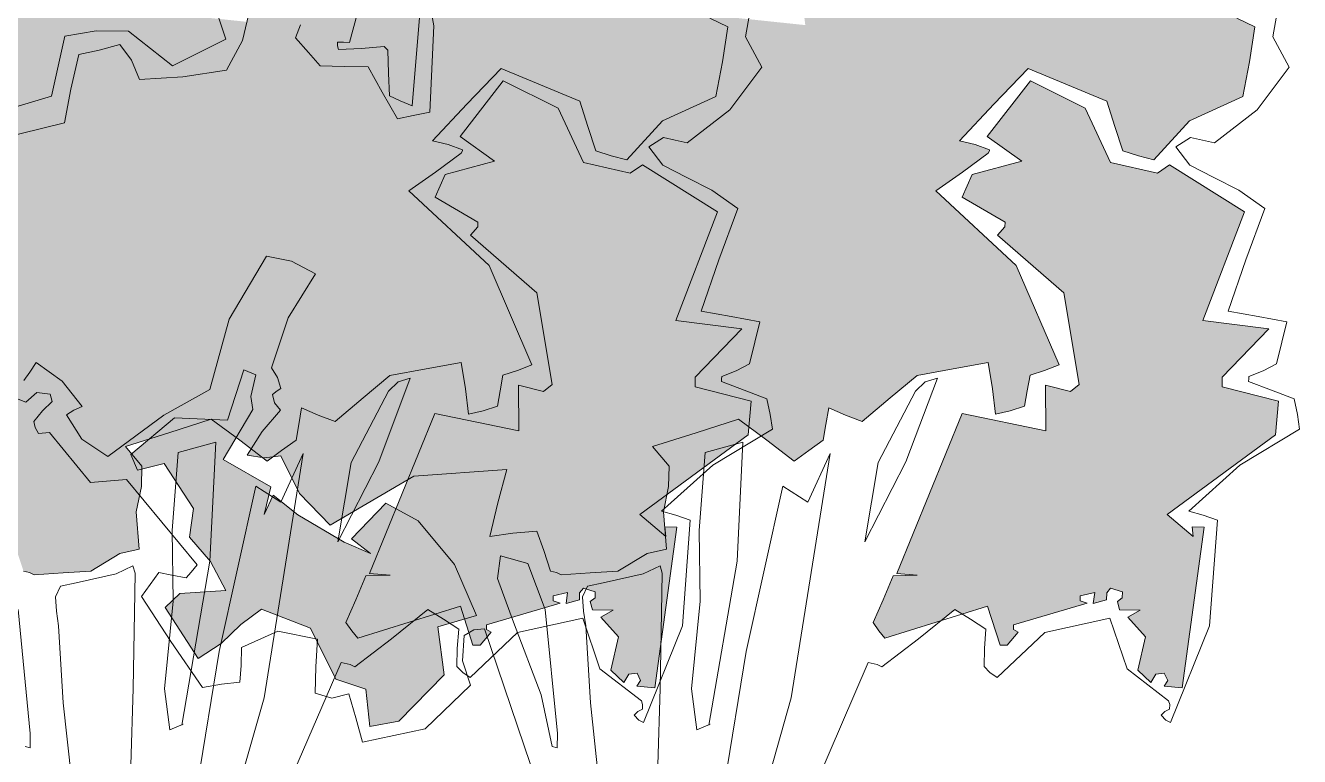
# Model space of a CAD drawing. Extents: x 9483 to 67306, y -5730 to 5191.
# Drawn here: x 21604.1 to 21931.3, y -3868.3 to -3680.5 of the extents above; entities that cross this region are included whole.
import ezdxf

# ---------------------------------------------------------------- set-up
doc = ezdxf.new("R2010")
doc.units = 0
doc.header["$MEASUREMENT"] = 0
doc.layers.get('0').update_dxf_attribs({"linetype": 'CONTINUOUS'})
doc.layers.add('duvar', color=3, linetype='CONTINUOUS')
doc.layers.add('yazı', color=6, linetype='CONTINUOUS')

msp = doc.modelspace()

# ---------------------------------------------------------------- hatches: boundary and pattern name
at = {"layer": 'yazı'}
h = msp.add_hatch(color=256, dxfattribs=at)
h.set_gradient(color1=(38, 153, 0), color2=(228, 255, 219), one_color=1, tint=0.93, name='CYLINDER')
h.paths.add_polyline_path([(21739.66465, -3593.96422), (21753.04148, -3588.02415), (21741.31912, -3569.91623), (21729.59676, -3551.8083), (21724.91952, -3554.50476), (21719.93371, -3557.19583), (21718.40695, -3556.24315), (21716.88019, -3555.29046), (21716.63085, -3551.89066), (21716.69549, -3548.18765), (21714.23759, -3547.52739), (21711.4765, -3546.55316), (21715.88824, -3541.38265), (21719.99678, -3535.89816), (21713.1956, -3518.80217), (21706.39443, -3501.70618), (21702.99462, -3501.95551), (21699.59481, -3502.20484), (21697.16923, -3499.69308), (21694.73826, -3497.48991), (21695.72327, -3494.11164), (21696.70827, -3490.73338), (21691.80324, -3488.7957), (21686.90361, -3486.54943), (21688.50578, -3483.18194), (21690.41114, -3480.12842), (21693.4916, -3480.49087), (21696.57743, -3480.54473), (21698.77522, -3478.42235), (21701.2816, -3476.30535), (21684.65422, -3456.25974), (21661.69896, -3445.05533), (21655.64039, -3438.46735), (21649.58722, -3431.57078), (21647.71956, -3432.46421), (21646.16586, -3433.05444), (21641.56404, -3431.43073), (21636.96221, -3429.80702), (21638.9376, -3422.74191), (21640.60441, -3415.67141), (21634.09183, -3417.4098), (21627.57925, -3419.14819), (21626.10636, -3415.10967), (21624.63346, -3411.07115), (21617.16281, -3414.64488), (21609.69217, -3418.21862), (21610.5479, -3422.24636), (21611.10043, -3425.96014), (21611.71221, -3426.2795), (21612.32938, -3426.29027), (21613.41289, -3434.95216), (21614.49641, -3443.61405), (21612.01697, -3444.18813), (21609.84611, -3444.76759), (21606.79798, -3442.55364), (21604.05304, -3440.65366), (21601.22731, -3443.38244), (21598.09299, -3446.10583), (21586.06361, -3445.58718), (21574.02885, -3445.37711), (21577.34247, -3450.06512), (21580.34213, -3455.05632), (21578.74535, -3458.11523), (21577.14856, -3461.17413), (21579.87734, -3463.99987), (21582.9147, -3466.83098), (21577.89656, -3471.37356), (21573.18163, -3476.2301), (21567.69175, -3472.43014), (21562.50508, -3468.94415), (21552.87052, -3490.38343), (21542.93277, -3511.50873), (21543.23596, -3511.8227), (21543.84775, -3512.14206), (21549.78086, -3508.23281), (21556.02256, -3504.32895), (21556.86751, -3508.97386), (21557.71247, -3513.61878), (21565.52402, -3508.19893), (21574.17514, -3507.73258), (21575.68035, -3509.9196), (21577.49415, -3512.112), (21578.22443, -3505.64252), (21575.24632, -3499.41698), (21584.78549, -3501.12687), (21594.02145, -3502.5228), (21598.05615, -3518.95315), (21601.77688, -3535.68669), (21619.15991, -3530.12524), (21636.27745, -3522.08973), (21638.42676, -3522.7446), (21640.26749, -3523.39408), (21645.6227, -3534.90864), (21650.66933, -3546.4178), (21653.15416, -3545.53514), (21655.06501, -3544.7554), (21657.38277, -3550.85648), (21656.95568, -3557.63993), (21646.67547, -3563.01669), (21643.37417, -3575.30618), (21647.99754, -3575.69556), (21652.9295, -3576.09032), (21655.03572, -3579.21387), (21657.14194, -3582.33741), (21655.85913, -3585.09312), (21654.26235, -3588.15202), (21646.86711, -3587.40558), (21639.47187, -3586.65914), (21639.73737, -3589.1332), (21639.68889, -3591.91045), (21628.96004, -3605.305), (21633.30871, -3621.43216), (21620.49518, -3630.46883), (21606.77206, -3638.56359), (21606.75052, -3639.79793), (21606.42039, -3641.02688), (21605.17528, -3641.6225), (21603.62159, -3642.21273), (21599.99938, -3637.51934), (21594.78577, -3635.57627), (21594.65112, -3643.29086), (21594.83043, -3650.70226), (21584.93959, -3651.45565), (21574.74016, -3652.20365), (21572.21224, -3655.55498), (21569.68432, -3658.90631), (21573.62745, -3680.58259), (21572.62247, -3702.78985), (21568.28614, -3703.64019), (21564.25839, -3704.49592), (21560.3653, -3697.63705), (21556.77541, -3691.09216), (21550.60373, -3690.98443), (21544.43205, -3690.8767), (21541.40547, -3687.42842), (21538.07568, -3683.66616), (21539.36927, -3680.29329), (21540.96605, -3677.23438), (21533.92249, -3674.02466), (21526.47877, -3676.05547), (21524.48184, -3684.35491), (21520.33559, -3691.99949), (21509.19425, -3693.65708), (21498.06908, -3694.38892), (21495.99517, -3689.41388), (21492.97936, -3685.34842), (21487.7065, -3686.79978), (21482.43903, -3687.94254), (21480.43133, -3696.85915), (21478.73759, -3705.47257), (21457.96552, -3710.66619), (21445.32592, -3727.42284), (21451.2321, -3725.05651), (21456.82432, -3722.99338), (21458.32953, -3725.1804), (21459.52078, -3727.67062), (21458.58425, -3728.27162), (21457.64234, -3729.18122), (21457.58848, -3732.26706), (21457.8432, -3735.35828), (21461.51389, -3737.27442), (21464.8706, -3739.49375), (21460.7459, -3745.90399), (21456.30723, -3752.61743), (21457.43384, -3758.81065), (21458.25186, -3764.99848), (21463.43853, -3768.48447), (21468.32201, -3771.65649), (21469.90263, -3769.52334), (21471.48864, -3767.0816), (21478.19669, -3771.82885), (21483.3295, -3778.40068), (21481.15326, -3779.28873), (21479.28021, -3780.49074), (21483.18407, -3786.73244), (21489.89751, -3791.17111), (21504.28088, -3780.61845), (21516.12556, -3774.03429), (21521.07212, -3755.90865), (21530.61511, -3739.7153), (21537.07382, -3741.06274), (21543.19163, -3744.25631), (21536.20349, -3755.55541), (21531.96568, -3768.4459), (21533.46551, -3770.94151), (21534.34278, -3773.73492), (21533.40626, -3774.33593), (21532.15576, -3775.24013), (21532.73523, -3777.41099), (21534.24583, -3779.28943), (21529.52012, -3784.76314), (21525.70938, -3790.87018), (21530.01878, -3791.56276), (21534.34973, -3791.021), (21539.12009, -3800.67328), (21547.00323, -3808.8365), (21568.52173, -3796.24764), (21592.32039, -3794.5023), (21590.00948, -3803.10494), (21588.00716, -3811.71297), (21593.88641, -3810.88956), (21600.06886, -3810.38012), (21601.83418, -3815.34978), (21603.59412, -3820.62802), (21605.13165, -3820.96354), (21606.35521, -3821.60225), (21613.772, -3821.11435), (21620.8802, -3820.62107), (21628.367, -3816.12159), (21633.32589, -3814.97343), (21632.56711, -3805.39118), (21633.91456, -3798.93246), (21634.00613, -3793.68654), (21629.77214, -3788.67379), (21640.94579, -3785.16469), (21651.81086, -3781.65021), (21659.1253, -3787.02541), (21666.13116, -3792.39522), (21669.88264, -3789.6826), (21673.63413, -3786.96998), (21674.32132, -3782.96917), (21675.01389, -3778.65977), (21679.30175, -3780.58668), (21683.59499, -3782.20501), (21690.80014, -3776.15722), (21697.69133, -3770.41262), (21706.98116, -3768.72271), (21715.96241, -3767.02741), (21717.07824, -3773.8378), (21717.89088, -3780.33422), (21721.61004, -3779.4731), (21725.33459, -3778.30341), (21726.02178, -3774.30259), (21726.70897, -3770.30177), (21730.43352, -3769.13207), (21734.16346, -3767.65379), (21723.18754, -3742.15063), (21702.53241, -3722.96074), (21709.40744, -3718.1419), (21715.97388, -3713.31768), (21716.29324, -3712.7059), (21716.29862, -3712.39731), (21712.61716, -3711.09834), (21708.62173, -3710.10257), (21717.42905, -3700.68729), (21726.23099, -3691.58059), (21736.34423, -3695.76993), (21746.45747, -3699.95927), (21748.50445, -3706.47723), (21750.55681, -3712.68661), (21754.54685, -3713.99097), (21758.54228, -3714.98674), (21767.66896, -3704.95968), (21781.35976, -3698.71642), (21783.05888, -3689.79443), (21784.44942, -3680.86704), (21779.85837, -3678.62616), (21775.26732, -3676.38528), (21777.23732, -3669.62875), (21779.20732, -3662.87223), (21776.74404, -3662.52055), (21773.97756, -3661.85491), (21779.44971, -3648.98596), (21785.23044, -3636.12239), (21763.54027, -3605.49337), (21753.63866, -3606.86392)])
h.paths.add_polyline_path([(21666.54193, -3662.75771), (21667.92864, -3671.73357), (21669.01216, -3680.39547), (21654.83885, -3678.91336), (21640.66554, -3677.43125), (21648.28701, -3665.21717), (21634.82243, -3658.49991), (21651.22585, -3656.00814)], flags=16)
h = msp.add_hatch(color=256, dxfattribs=at)
h.set_gradient(color1=(38, 153, 0), color2=(228, 255, 219), one_color=1, tint=0.93, name='CYLINDER')
h.paths.add_polyline_path([(21875.01573, -3593.96422), (21888.39255, -3588.02415), (21876.6702, -3569.91623), (21864.94784, -3551.8083), (21860.2706, -3554.50476), (21855.28479, -3557.19583), (21853.75803, -3556.24315), (21852.23127, -3555.29046), (21851.98193, -3551.89066), (21852.04657, -3548.18765), (21849.58867, -3547.52739), (21846.82758, -3546.55316), (21851.23932, -3541.38265), (21855.34786, -3535.89816), (21848.54668, -3518.80217), (21841.7455, -3501.70618), (21838.3457, -3501.95551), (21834.94589, -3502.20484), (21832.52031, -3499.69308), (21830.08934, -3497.48991), (21831.07434, -3494.11164), (21832.05935, -3490.73338), (21827.15432, -3488.7957), (21822.25469, -3486.54943), (21823.85686, -3483.18194), (21825.76222, -3480.12842), (21828.84267, -3480.49087), (21831.92851, -3480.54473), (21834.1263, -3478.42235), (21836.63268, -3476.30535), (21820.0053, -3456.25974), (21797.05003, -3445.05533), (21790.99147, -3438.46735), (21784.9383, -3431.57078), (21783.07063, -3432.46421), (21781.51694, -3433.05444), (21776.91512, -3431.43073), (21772.31329, -3429.80702), (21774.28868, -3422.74191), (21775.95549, -3415.67141), (21769.44291, -3417.4098), (21762.93033, -3419.14819), (21761.45744, -3415.10967), (21759.98454, -3411.07115), (21752.51389, -3414.64488), (21745.04325, -3418.21862), (21745.89897, -3422.24636), (21746.45151, -3425.96014), (21747.06329, -3426.2795), (21747.68045, -3426.29027), (21748.76397, -3434.95216), (21749.84749, -3443.61405), (21747.36805, -3444.18813), (21745.19719, -3444.76759), (21742.14905, -3442.55364), (21739.40412, -3440.65366), (21736.57839, -3443.38244), (21733.44407, -3446.10583), (21721.41469, -3445.58718), (21709.37992, -3445.37711), (21712.69355, -3450.06512), (21715.69321, -3455.05632), (21714.09642, -3458.11523), (21712.49964, -3461.17413), (21715.22842, -3463.99987), (21718.26578, -3466.83098), (21713.24764, -3471.37356), (21708.53271, -3476.2301), (21703.04283, -3472.43014), (21697.85616, -3468.94415), (21688.2216, -3490.38343), (21678.28385, -3511.50873), (21678.58704, -3511.8227), (21679.19882, -3512.14206), (21685.13194, -3508.23281), (21691.37364, -3504.32895), (21692.21859, -3508.97386), (21693.06355, -3513.61878), (21700.8751, -3508.19893), (21709.52622, -3507.73258), (21711.03143, -3509.9196), (21712.84523, -3512.112), (21713.57551, -3505.64252), (21710.5974, -3499.41698), (21720.13656, -3501.12687), (21729.37253, -3502.5228), (21733.40723, -3518.95315), (21737.12795, -3535.68669), (21754.51099, -3530.12524), (21771.62853, -3522.08973), (21773.77784, -3522.7446), (21775.61857, -3523.39408), (21780.97378, -3534.90864), (21786.02041, -3546.4178), (21788.50524, -3545.53514), (21790.41609, -3544.7554), (21792.73385, -3550.85648), (21792.30676, -3557.63993), (21782.02654, -3563.01669), (21778.72525, -3575.30618), (21783.34862, -3575.69556), (21788.28058, -3576.09032), (21790.3868, -3579.21387), (21792.49302, -3582.33741), (21791.21021, -3585.09312), (21789.61343, -3588.15202), (21782.21819, -3587.40558), (21774.82295, -3586.65914), (21775.08845, -3589.1332), (21775.03997, -3591.91045), (21764.31112, -3605.305), (21768.65979, -3621.43216), (21755.84626, -3630.46883), (21742.12314, -3638.56359), (21742.1016, -3639.79793), (21741.77147, -3641.02688), (21740.52636, -3641.6225), (21738.97267, -3642.21273), (21735.35046, -3637.51934), (21730.13685, -3635.57627), (21730.00219, -3643.29086), (21730.18151, -3650.70226), (21720.29067, -3651.45565), (21710.09124, -3652.20365), (21707.56332, -3655.55498), (21705.0354, -3658.90631), (21708.97853, -3680.58259), (21707.97355, -3702.78985), (21703.63721, -3703.64019), (21699.60947, -3704.49592), (21695.71638, -3697.63705), (21692.12648, -3691.09216), (21685.95481, -3690.98443), (21679.78313, -3690.8767), (21676.75655, -3687.42842), (21673.42676, -3683.66616), (21674.72034, -3680.29329), (21676.31713, -3677.23438), (21669.27356, -3674.02466), (21661.82985, -3676.05547), (21659.83291, -3684.35491), (21655.68667, -3691.99949), (21644.54533, -3693.65708), (21633.42016, -3694.38892), (21631.34625, -3689.41388), (21628.33044, -3685.34842), (21623.05758, -3686.79978), (21617.79011, -3687.94254), (21615.78241, -3696.85915), (21614.08867, -3705.47257), (21593.3166, -3710.66619), (21580.677, -3727.42284), (21586.58318, -3725.05651), (21592.1754, -3722.99338), (21593.68061, -3725.1804), (21594.87185, -3727.67062), (21593.93533, -3728.27162), (21592.99342, -3729.18122), (21592.93956, -3732.26706), (21593.19428, -3735.35828), (21596.86496, -3737.27442), (21600.22168, -3739.49375), (21596.09698, -3745.90399), (21591.65831, -3752.61743), (21592.78491, -3758.81065), (21593.60294, -3764.99848), (21598.78961, -3768.48447), (21603.67309, -3771.65649), (21605.25371, -3769.52334), (21606.83972, -3767.0816), (21613.54777, -3771.82885), (21618.68058, -3778.40068), (21616.50434, -3779.28873), (21614.63129, -3780.49074), (21618.53515, -3786.73244), (21625.24858, -3791.17111), (21639.63196, -3780.61845), (21651.47664, -3774.03429), (21656.4232, -3755.90865), (21665.96618, -3739.7153), (21672.4249, -3741.06274), (21678.54271, -3744.25631), (21671.55457, -3755.55541), (21667.31676, -3768.4459), (21668.81659, -3770.94151), (21669.69386, -3773.73492), (21668.75734, -3774.33593), (21667.50684, -3775.24013), (21668.0863, -3777.41099), (21669.5969, -3779.28943), (21664.87119, -3784.76314), (21661.06046, -3790.87018), (21665.36986, -3791.56276), (21669.70081, -3791.021), (21674.47117, -3800.67328), (21682.3543, -3808.8365), (21703.87281, -3796.24764), (21727.67147, -3794.5023), (21725.36056, -3803.10494), (21723.35824, -3811.71297), (21729.23749, -3810.88956), (21735.41994, -3810.38012), (21737.18526, -3815.34978), (21738.9452, -3820.62802), (21740.48273, -3820.96354), (21741.70629, -3821.60225), (21749.12308, -3821.11435), (21756.23127, -3820.62107), (21763.71808, -3816.12159), (21768.67697, -3814.97343), (21767.91819, -3805.39118), (21769.26564, -3798.93246), (21769.35721, -3793.68654), (21765.12322, -3788.67379), (21776.29687, -3785.16469), (21787.16194, -3781.65021), (21794.47638, -3787.02541), (21801.48224, -3792.39522), (21805.23372, -3789.6826), (21808.9852, -3786.96998), (21809.67239, -3782.96917), (21810.36497, -3778.65977), (21814.65283, -3780.58668), (21818.94607, -3782.20501), (21826.15122, -3776.15722), (21833.0424, -3770.41262), (21842.33224, -3768.72271), (21851.31348, -3767.02741), (21852.42932, -3773.8378), (21853.24196, -3780.33422), (21856.96112, -3779.4731), (21860.68567, -3778.30341), (21861.37286, -3774.30259), (21862.06005, -3770.30177), (21865.7846, -3769.13207), (21869.51454, -3767.65379), (21858.53862, -3742.15063), (21837.88349, -3722.96074), (21844.75852, -3718.1419), (21851.32496, -3713.31768), (21851.64431, -3712.7059), (21851.6497, -3712.39731), (21847.96824, -3711.09834), (21843.97281, -3710.10257), (21852.78013, -3700.68729), (21861.58207, -3691.58059), (21871.69531, -3695.76993), (21881.80855, -3699.95927), (21883.85553, -3706.47723), (21885.90789, -3712.68661), (21889.89793, -3713.99097), (21893.89336, -3714.98674), (21903.02004, -3704.95968), (21916.71084, -3698.71642), (21918.40996, -3689.79443), (21919.8005, -3680.86704), (21915.20945, -3678.62616), (21910.6184, -3676.38528), (21912.5884, -3669.62875), (21914.5584, -3662.87223), (21912.09512, -3662.52055), (21909.32864, -3661.85491), (21914.80079, -3648.98596), (21920.58152, -3636.12239), (21898.89135, -3605.49337), (21888.98974, -3606.86392)])
h.paths.add_polyline_path([(21801.893, -3662.75771), (21803.27972, -3671.73357), (21804.36324, -3680.39547), (21790.18993, -3678.91336), (21776.01662, -3677.43125), (21783.63808, -3665.21717), (21770.17351, -3658.49991), (21786.57693, -3656.00814)], flags=16)
h = msp.add_hatch(color=256, dxfattribs=at)
h.set_gradient(color1=(38, 153, 0), color2=(228, 255, 219), one_color=1, tint=0.93, name='CYLINDER')
h.paths.add_polyline_path([(21789.72088, -3785.60083), (21790.48886, -3776.97126), (21776.04467, -3773.32368), (21776.08776, -3770.85501), (21788.03479, -3758.40775), (21771.095, -3756.26), (21781.76842, -3728.35663), (21762.53232, -3716.2911), (21759.40878, -3718.39732), (21747.41711, -3715.71859), (21740.87065, -3701.71382), (21726.79429, -3694.6772), (21715.7407, -3708.99212), (21724.58191, -3715.32), (21711.86534, -3718.80216), (21709.29432, -3724.62216), (21720.29561, -3730.98775), (21720.27407, -3732.22208), (21718.38486, -3734.34985), (21735.41239, -3749.15492), (21739.3232, -3772.6827), (21737.1308, -3774.4965), (21730.67747, -3772.84047), (21730.78137, -3784.57204), (21709.25053, -3780.1834), (21692.48241, -3821.25354), (21697.72294, -3821.65369), (21691.54588, -3821.85455), (21688.96948, -3827.98313), (21686.39847, -3833.80313), (21687.90369, -3835.99015), (21689.41429, -3837.86858), (21703.78496, -3833.41119), (21707.44681, -3830.4664), (21709.35123, -3831.68468), (21715.79473, -3829.68608), (21719.01679, -3839.62001), (21720.86829, -3839.65233), (21723.70479, -3836.30638), (21722.48123, -3835.66767), (21722.50278, -3834.43334), (21741.42873, -3828.89881), (21739.588, -3828.24933), (21739.60954, -3827.01499), (21743.32871, -3826.15387), (21742.97165, -3828.92574), (21746.38223, -3828.05924), (21746.41454, -3826.20774), (21747.36184, -3824.98956), (21750.43152, -3825.96918), (21750.40459, -3827.5121), (21749.15409, -3828.4163), (21749.73356, -3830.58716), (21754.97948, -3830.67873), (21751.86132, -3832.47637), (21756.4039, -3837.4945), (21754.40158, -3846.10253), (21757.74214, -3849.24762), (21759.01418, -3847.10908), (21761.17965, -3846.8382), (21762.07308, -3848.70586), (21761.1204, -3850.23262), (21765.74377, -3850.622), (21771.40288, -3809.35795), (21768.31704, -3809.30409), (21768.58254, -3811.77815), (21761.89065, -3806.10514)])
h = msp.add_hatch(color=256, dxfattribs=at)
h.set_gradient(color1=(38, 153, 0), color2=(228, 255, 219), one_color=1, tint=0.93, name='CYLINDER')
h.paths.add_polyline_path([(21925.07195, -3785.60083), (21925.83994, -3776.97126), (21911.39575, -3773.32368), (21911.43884, -3770.85501), (21923.38587, -3758.40775), (21906.44608, -3756.26), (21917.1195, -3728.35663), (21897.8834, -3716.2911), (21894.75986, -3718.39732), (21882.76818, -3715.71859), (21876.22173, -3701.71382), (21862.14537, -3694.6772), (21851.09178, -3708.99212), (21859.93298, -3715.32), (21847.21641, -3718.80216), (21844.6454, -3724.62216), (21855.64669, -3730.98775), (21855.62515, -3732.22208), (21853.73594, -3734.34985), (21870.76347, -3749.15492), (21874.67428, -3772.6827), (21872.48188, -3774.4965), (21866.02855, -3772.84047), (21866.13245, -3784.57204), (21844.60161, -3780.1834), (21827.83348, -3821.25354), (21833.07402, -3821.65369), (21826.89696, -3821.85455), (21824.32056, -3827.98313), (21821.74955, -3833.80313), (21823.25477, -3835.99015), (21824.76537, -3837.86858), (21839.13603, -3833.41119), (21842.79789, -3830.4664), (21844.70231, -3831.68468), (21851.14581, -3829.68608), (21854.36786, -3839.62001), (21856.21937, -3839.65233), (21859.05587, -3836.30638), (21857.83231, -3835.66767), (21857.85385, -3834.43334), (21876.77981, -3828.89881), (21874.93908, -3828.24933), (21874.96062, -3827.01499), (21878.67978, -3826.15387), (21878.32272, -3828.92574), (21881.7333, -3828.05924), (21881.76562, -3826.20774), (21882.71292, -3824.98956), (21885.7826, -3825.96918), (21885.75567, -3827.5121), (21884.50517, -3828.4163), (21885.08464, -3830.58716), (21890.33056, -3830.67873), (21887.2124, -3832.47637), (21891.75498, -3837.4945), (21889.75266, -3846.10253), (21893.09322, -3849.24762), (21894.36526, -3847.10908), (21896.53073, -3846.8382), (21897.42416, -3848.70586), (21896.47148, -3850.23262), (21901.09485, -3850.622), (21906.75396, -3809.35795), (21903.66812, -3809.30409), (21903.93362, -3811.77815), (21897.24173, -3806.10514)])
h = msp.add_hatch(color=256, dxfattribs=at)
h.set_gradient(color1=(38, 153, 0), color2=(228, 255, 219), one_color=1, tint=0.93, name='CYLINDER')
h.paths.add_polyline_path([(21714.28004, -3818.96278), (21704.90785, -3807.68678), (21696.6515, -3803.22118), (21687.84956, -3812.32788), (21692.72227, -3816.11706), (21685.9819, -3813.22131), (21674.06563, -3806.2224), (21667.67156, -3801.17194), (21665.42529, -3806.07158), (21667.09209, -3799.00109), (21654.86724, -3791.99679), (21662.49948, -3779.16554), (21661.94156, -3775.76035), (21663.27285, -3770.22739), (21660.20856, -3768.93919), (21655.97074, -3781.82968), (21642.39844, -3781.2841), (21631.12245, -3790.65629), (21632.90393, -3794.7002), (21639.72509, -3792.96719), (21647.24039, -3804.51945), (21646.18537, -3811.9093), (21651.63215, -3818.17793), (21655.51446, -3825.65397), (21643.77212, -3826.37504), (21640.00448, -3830.0134), (21648.4186, -3843.12474), (21654.35171, -3839.21549), (21659.37524, -3834.36433), (21664.69118, -3830.44431), (21677.26232, -3835.29391), (21678.62822, -3838.0161), (21679.06535, -3838.10348), (21679.02273, -3838.80233), (21683.82494, -3848.37293), (21691.49644, -3850.97626), (21692.5638, -3860.5639), (21699.99674, -3859.15025), (21711.62441, -3847.31478), (21709.98836, -3834.93911), (21719.91691, -3832.02564)])

# ---------------------------------------------------------------- linework, layer by layer
at = {"color": 27, "lineweight": 0}
for p, q in [((21708.97853, -3680.58259), (21705.0354, -3658.90631)), ((21659.83291, -3684.35491), (21661.82985, -3676.05547)), ((21674.72034, -3680.29329), (21673.42676, -3683.66616)), ((21707.97355, -3702.78985), (21708.97853, -3680.58259)), ((21673.42676, -3683.66616), (21676.75655, -3687.42842)), ((21617.79011, -3687.94254), (21623.05758, -3686.79978)), ((21623.05758, -3686.79978), (21628.33044, -3685.34842)), ((21628.33044, -3685.34842), (21631.34625, -3689.41388)), ((21655.68667, -3691.99949), (21659.83291, -3684.35491)), ((21615.78241, -3696.85915), (21617.79011, -3687.94254)), ((21631.34625, -3689.41388), (21633.42016, -3694.38892)), ((21676.75655, -3687.42842), (21679.78313, -3690.8767)), ((21633.42016, -3694.38892), (21644.54533, -3693.65708)), ((21644.54533, -3693.65708), (21655.68667, -3691.99949)), ((21679.78313, -3690.8767), (21685.95481, -3690.98443)), ((21685.95481, -3690.98443), (21692.12648, -3691.09216)), ((21692.12648, -3691.09216), (21695.71638, -3697.63705)), ((21614.08867, -3705.47257), (21615.78241, -3696.85915)), ((21695.71638, -3697.63705), (21699.60947, -3704.49592)), ((21703.63721, -3703.64019), (21707.97355, -3702.78985)), ((21593.3166, -3710.66619), (21614.08867, -3705.47257)), ((21699.60947, -3704.49592), (21703.63721, -3703.64019)), ((21665.96618, -3739.7153), (21656.4232, -3755.90865)), ((21672.4249, -3741.06274), (21665.96618, -3739.7153)), ((21678.54271, -3744.25631), (21672.4249, -3741.06274)), ((21671.55457, -3755.55541), (21678.54271, -3744.25631)), ((21667.31676, -3768.4459), (21671.55457, -3755.55541)), ((21656.4232, -3755.90865), (21651.47664, -3774.03429)), ((21606.83972, -3767.0816), (21605.25371, -3769.52334)), ((21613.54777, -3771.82885), (21606.83972, -3767.0816)), ((21655.97074, -3781.82968), (21660.20856, -3768.93919)), ((21660.20856, -3768.93919), (21663.27285, -3770.22739)), ((21668.81659, -3770.94151), (21667.31676, -3768.4459)), ((21605.25371, -3769.52334), (21603.67309, -3771.65649)), ((21618.68058, -3778.40068), (21613.54777, -3771.82885)), ((21663.27285, -3770.22739), (21661.94156, -3775.76035)), ((21669.69386, -3773.73492), (21668.81659, -3770.94151)), ((21702.92648, -3771.12136), (21694.83484, -3792.58756)), ((21697.31272, -3774.41883), (21699.82448, -3771.99325)), ((21699.82448, -3771.99325), (21702.92648, -3771.12136)), ((21838.27756, -3771.12136), (21830.18592, -3792.58756)), ((21832.6638, -3774.41883), (21835.17556, -3771.99325)), ((21835.17556, -3771.99325), (21838.27756, -3771.12136)), ((21651.47664, -3774.03429), (21639.63196, -3780.61845)), ((21667.50684, -3775.24013), (21668.75734, -3774.33593)), ((21668.0863, -3777.41099), (21667.50684, -3775.24013)), ((21668.75734, -3774.33593), (21669.69386, -3773.73492)), ((21687.73203, -3792.77226), (21697.31272, -3774.41883)), ((21823.0831, -3792.77226), (21832.6638, -3774.41883)), ((21616.50434, -3779.28873), (21618.68058, -3778.40068)), ((21661.94156, -3775.76035), (21662.49948, -3779.16554)), ((21669.5969, -3779.28943), (21668.0863, -3777.41099)), ((21614.63129, -3780.49074), (21616.50434, -3779.28873)), ((21618.53515, -3786.73244), (21614.63129, -3780.49074)), ((21639.63196, -3780.61845), (21625.24858, -3791.17111)), ((21631.12245, -3790.65629), (21642.39844, -3781.2841)), ((21642.39844, -3781.2841), (21655.97074, -3781.82968)), ((21662.49948, -3779.16554), (21654.86724, -3791.99679)), ((21664.87119, -3784.76314), (21669.5969, -3779.28943)), ((21661.06046, -3790.87018), (21664.87119, -3784.76314)), ((21625.24858, -3791.17111), (21618.53515, -3786.73244)), ((21643.32828, -3790.14513), (21652.94285, -3787.53485)), ((21652.94285, -3787.53485), (21651.48385, -3818.06848)), ((21778.67936, -3790.14513), (21788.29393, -3787.53485)), ((21788.29393, -3787.53485), (21786.83493, -3818.06848)), ((21632.90393, -3794.7002), (21631.12245, -3790.65629)), ((21641.74383, -3810.18153), (21643.32828, -3790.14513)), ((21665.36986, -3791.56276), (21661.06046, -3790.87018)), ((21669.70081, -3791.021), (21665.36986, -3791.56276)), ((21675.42638, -3790.39672), (21665.37863, -3853.19161)), ((21669.65103, -3802.9517), (21675.42638, -3790.39672)), ((21674.47117, -3800.67328), (21669.70081, -3791.021)), ((21777.09491, -3810.18153), (21778.67936, -3790.14513)), ((21810.77746, -3790.39672), (21800.72971, -3853.19161)), ((21805.00211, -3802.9517), (21810.77746, -3790.39672)), ((21639.72509, -3792.96719), (21632.90393, -3794.7002)), ((21647.24039, -3804.51945), (21639.72509, -3792.96719)), ((21654.86724, -3791.99679), (21667.09209, -3799.00109)), ((21694.83484, -3792.58756), (21684.29069, -3813.08493)), ((21684.29069, -3813.08493), (21687.73203, -3792.77226)), ((21727.67147, -3794.5023), (21703.87281, -3796.24764)), ((21725.36056, -3803.10494), (21727.67147, -3794.5023)), ((21830.18592, -3792.58756), (21819.64177, -3813.08493)), ((21819.64177, -3813.08493), (21823.0831, -3792.77226)), ((21703.87281, -3796.24764), (21682.3543, -3808.8365)), ((21653.85713, -3841.26074), (21663.24079, -3798.827)), ((21663.24079, -3798.827), (21669.65103, -3802.9517)), ((21667.09209, -3799.00109), (21665.42529, -3806.07158)), ((21665.42529, -3806.07158), (21667.67156, -3801.17194)), ((21667.67156, -3801.17194), (21674.06563, -3806.2224)), ((21682.3543, -3808.8365), (21674.47117, -3800.67328)), ((21789.20821, -3841.26074), (21798.59187, -3798.827)), ((21798.59187, -3798.827), (21805.00211, -3802.9517)), ((21646.18537, -3811.9093), (21647.24039, -3804.51945)), ((21687.84956, -3812.32788), (21696.6515, -3803.22118)), ((21696.6515, -3803.22118), (21704.90785, -3807.68678)), ((21723.35824, -3811.71297), (21725.36056, -3803.10494)), ((21674.06563, -3806.2224), (21685.9819, -3813.22131)), ((21704.90785, -3807.68678), (21714.28004, -3818.96278)), ((21642.0432, -3828.39874), (21641.74383, -3810.18153)), ((21729.23749, -3810.88956), (21723.35824, -3811.71297)), ((21735.41994, -3810.38012), (21729.23749, -3810.88956)), ((21737.18526, -3815.34978), (21735.41994, -3810.38012)), ((21777.39428, -3828.39874), (21777.09491, -3810.18153)), ((21651.63215, -3818.17793), (21646.18537, -3811.9093)), ((21685.9819, -3813.22131), (21692.72227, -3816.11706)), ((21692.72227, -3816.11706), (21687.84956, -3812.32788)), ((21725.32981, -3822.55111), (21726.04931, -3816.69879)), ((21726.04931, -3816.69879), (21733.11442, -3818.67418)), ((21738.9452, -3820.62802), (21737.18526, -3815.34978)), ((21605.13165, -3820.96354), (21603.59412, -3820.62802)), ((21606.35521, -3821.60225), (21605.13165, -3820.96354)), ((21627.34968, -3821.35135), (21631.70756, -3819.26668)), ((21631.70756, -3819.26668), (21632.29241, -3821.12895)), ((21632.29241, -3821.12895), (21632.11466, -3831.31222)), ((21651.48385, -3818.06848), (21644.26566, -3860.23135)), ((21655.51446, -3825.65397), (21651.63215, -3818.17793)), ((21714.28004, -3818.96278), (21719.91691, -3832.02564)), ((21733.11442, -3818.67418), (21737.5385, -3830.48116)), ((21740.48273, -3820.96354), (21738.9452, -3820.62802)), ((21741.70629, -3821.60225), (21740.48273, -3820.96354)), ((21762.70076, -3821.35135), (21767.05864, -3819.26668)), ((21767.05864, -3819.26668), (21767.64349, -3821.12895)), ((21767.64349, -3821.12895), (21767.46574, -3831.31222)), ((21786.83493, -3818.06848), (21779.61674, -3860.23135)), ((21611.81277, -3827.25371), (21613.09558, -3824.498)), ((21613.09558, -3824.498), (21617.12333, -3823.64227)), ((21617.12333, -3823.64227), (21627.34968, -3821.35135)), ((21729.45607, -3833.73553), (21725.32981, -3822.55111)), ((21747.16385, -3827.25371), (21748.44666, -3824.498)), ((21748.44666, -3824.498), (21752.47441, -3823.64227)), ((21752.47441, -3823.64227), (21762.70076, -3821.35135)), ((21612.05671, -3830.9621), (21611.81277, -3827.25371)), ((21640.00448, -3830.0134), (21643.77212, -3826.37504)), ((21643.77212, -3826.37504), (21655.51446, -3825.65397)), ((21747.40779, -3830.9621), (21747.16385, -3827.25371)), ((21602.18742, -3830.48116), (21605.33563, -3862.32992)), ((21612.60925, -3834.67588), (21612.05671, -3830.9621)), ((21639.7985, -3850.89304), (21642.0432, -3828.39874)), ((21648.4186, -3843.12474), (21640.00448, -3830.0134)), ((21664.69118, -3830.44431), (21659.37524, -3834.36433)), ((21677.26232, -3835.29391), (21664.69118, -3830.44431)), ((21737.5385, -3830.48116), (21740.68671, -3862.32992)), ((21747.96032, -3834.67588), (21747.40779, -3830.9621)), ((21775.14958, -3850.89304), (21777.39428, -3828.39874)), ((21632.11466, -3831.31222), (21631.77532, -3850.75299)), ((21659.37524, -3834.36433), (21654.35171, -3839.21549)), ((21719.91691, -3832.02564), (21709.98836, -3834.93911)), ((21736.5389, -3852.37983), (21729.45607, -3833.73553)), ((21767.46574, -3831.31222), (21767.1264, -3850.75299)), ((21613.80744, -3854.45217), (21612.60925, -3834.67588)), ((21683.82494, -3848.37293), (21677.26232, -3835.29391)), ((21709.98836, -3834.93911), (21711.62441, -3847.31478)), ((21749.15852, -3854.45217), (21747.96032, -3834.67588)), ((21654.35171, -3839.21549), (21648.4186, -3843.12474)), ((21645.22686, -3893.58533), (21653.85713, -3841.26074)), ((21780.57794, -3893.58533), (21789.20821, -3841.26074)), ((21711.62441, -3847.31478), (21699.99674, -3859.15025)), ((21631.77532, -3850.75299), (21631.12201, -3870.49697)), ((21691.49644, -3850.97626), (21683.82494, -3848.37293)), ((21767.1264, -3850.75299), (21766.47309, -3870.49697)), ((21641.15828, -3861.41182), (21639.7985, -3850.89304)), ((21665.37863, -3853.19161), (21647.94642, -3914.62289)), ((21692.5638, -3860.5639), (21691.49644, -3850.97626)), ((21739.39313, -3865.7028), (21736.5389, -3852.37983)), ((21776.50936, -3861.41182), (21775.14958, -3850.89304)), ((21800.72971, -3853.19161), (21783.2975, -3914.62289)), ((21615.93677, -3873.93604), (21613.80744, -3854.45217)), ((21751.28785, -3873.93604), (21749.15852, -3854.45217)), ((21644.57963, -3859.92815), (21641.15828, -3861.41182)), ((21699.99674, -3859.15025), (21692.5638, -3860.5639)), ((21779.93071, -3859.92815), (21776.50936, -3861.41182)), ((21605.33563, -3862.32992), (21605.271, -3866.03293)), ((21740.68671, -3862.32992), (21740.62207, -3866.03293)), ((21605.271, -3866.03293), (21604.04205, -3865.7028)), ((21740.62207, -3866.03293), (21739.39313, -3865.7028))]:
    msp.add_line(p, q, dxfattribs=at)
at = {"layer": 'duvar', "color": 27, "lineweight": 0}
for p, q in [((21704.12269, -3622.77508), (21687.29687, -3684.8343)), ((21655.51813, -3683.97092), (21649.9459, -3667.20506)), ((21790.40408, -3675.72346), (21789.03509, -3683.41651)), ((21925.75516, -3675.72346), (21924.38617, -3683.41651)), ((21703.37172, -3701.16613), (21705.32939, -3677.43211)), ((21779.85837, -3678.62616), (21784.44942, -3680.86704)), ((21915.20945, -3678.62616), (21919.8005, -3680.86704)), ((21610.81275, -3698.62448), (21614.1679, -3683.24915)), ((21614.1679, -3683.24915), (21622.21801, -3681.84628)), ((21622.21801, -3681.84628), (21630.54977, -3681.99171)), ((21630.54977, -3681.99171), (21641.81656, -3690.83135)), ((21784.44942, -3680.86704), (21783.05888, -3689.79443)), ((21789.03509, -3683.41651), (21793.2206, -3691.20651)), ((21919.8005, -3680.86704), (21918.40996, -3689.79443)), ((21924.38617, -3683.41651), (21928.57168, -3691.20651)), ((21641.81656, -3690.83135), (21655.51813, -3683.97092)), ((21684.21103, -3684.78043), (21684.19487, -3685.70619)), ((21684.19487, -3685.70619), (21684.4873, -3686.63732)), ((21685.75395, -3684.80737), (21684.21103, -3684.78043)), ((21684.4873, -3686.63732), (21690.35578, -3686.43108)), ((21687.29687, -3684.8343), (21685.75395, -3684.80737)), ((21690.35578, -3686.43108), (21696.22964, -3685.91625)), ((21696.22964, -3685.91625), (21696.53284, -3686.23022)), ((21696.53284, -3686.23022), (21697.13923, -3686.85816)), ((21697.13923, -3686.85816), (21697.34548, -3692.72664)), ((21783.05888, -3689.79443), (21781.35976, -3698.71642)), ((21918.40996, -3689.79443), (21916.71084, -3698.71642)), ((21697.34548, -3692.72664), (21697.55172, -3698.59512)), ((21726.23099, -3691.58059), (21717.42905, -3700.68729)), ((21736.34423, -3695.76993), (21726.23099, -3691.58059)), ((21793.2206, -3691.20651), (21785.00351, -3702.17548)), ((21861.58207, -3691.58059), (21852.78013, -3700.68729)), ((21871.69531, -3695.76993), (21861.58207, -3691.58059)), ((21928.57168, -3691.20651), (21920.35459, -3702.17548)), ((21726.79429, -3694.6772), (21715.7407, -3708.99212)), ((21740.87065, -3701.71382), (21726.79429, -3694.6772)), ((21746.45747, -3699.95927), (21736.34423, -3695.76993)), ((21862.14537, -3694.6772), (21851.09178, -3708.99212)), ((21876.22173, -3701.71382), (21862.14537, -3694.6772)), ((21881.80855, -3699.95927), (21871.69531, -3695.76993)), ((21596.22851, -3703.00007), (21610.81275, -3698.62448)), ((21697.55172, -3698.59512), (21700.30743, -3699.87793)), ((21700.30743, -3699.87793), (21703.37172, -3701.16613)), ((21748.50445, -3706.47723), (21746.45747, -3699.95927)), ((21781.35976, -3698.71642), (21767.66896, -3704.95968)), ((21883.85553, -3706.47723), (21881.80855, -3699.95927)), ((21916.71084, -3698.71642), (21903.02004, -3704.95968)), ((21717.42905, -3700.68729), (21708.62173, -3710.10257)), ((21747.41711, -3715.71859), (21740.87065, -3701.71382)), ((21785.00351, -3702.17548), (21774.05226, -3710.6273)), ((21852.78013, -3700.68729), (21843.97281, -3710.10257)), ((21882.76818, -3715.71859), (21876.22173, -3701.71382)), ((21920.35459, -3702.17548), (21909.40334, -3710.6273)), ((21750.55681, -3712.68661), (21748.50445, -3706.47723)), ((21767.66896, -3704.95968), (21758.54228, -3714.98674)), ((21885.90789, -3712.68661), (21883.85553, -3706.47723)), ((21903.02004, -3704.95968), (21893.89336, -3714.98674)), ((21715.7407, -3708.99212), (21724.58191, -3715.32)), ((21767.90213, -3709.28524), (21766.02909, -3710.48726)), ((21770.9772, -3709.95627), (21767.90213, -3709.28524)), ((21774.05226, -3710.6273), (21770.9772, -3709.95627)), ((21851.09178, -3708.99212), (21859.93298, -3715.32)), ((21903.25321, -3709.28524), (21901.38017, -3710.48726)), ((21906.32828, -3709.95627), (21903.25321, -3709.28524)), ((21909.40334, -3710.6273), (21906.32828, -3709.95627)), ((21708.62173, -3710.10257), (21712.61716, -3711.09834)), ((21715.97388, -3713.31768), (21709.40744, -3718.1419)), ((21712.61716, -3711.09834), (21716.29862, -3712.39731)), ((21716.29324, -3712.7059), (21715.97388, -3713.31768)), ((21716.29862, -3712.39731), (21716.29324, -3712.7059)), ((21754.54685, -3713.99097), (21750.55681, -3712.68661)), ((21766.02909, -3710.48726), (21764.15604, -3711.68928)), ((21764.15604, -3711.68928), (21767.77825, -3716.38267)), ((21843.97281, -3710.10257), (21847.96824, -3711.09834)), ((21851.32496, -3713.31768), (21844.75852, -3718.1419)), ((21847.96824, -3711.09834), (21851.6497, -3712.39731)), ((21851.64431, -3712.7059), (21851.32496, -3713.31768)), ((21851.6497, -3712.39731), (21851.64431, -3712.7059)), ((21889.89793, -3713.99097), (21885.90789, -3712.68661)), ((21901.38017, -3710.48726), (21899.50712, -3711.68928)), ((21899.50712, -3711.68928), (21903.12933, -3716.38267)), ((21724.58191, -3715.32), (21711.86534, -3718.80216)), ((21759.40878, -3718.39732), (21747.41711, -3715.71859)), ((21758.54228, -3714.98674), (21754.54685, -3713.99097)), ((21762.53232, -3716.2911), (21759.40878, -3718.39732)), ((21781.76842, -3728.35663), (21762.53232, -3716.2911)), ((21767.77825, -3716.38267), (21773.89606, -3719.57623)), ((21859.93298, -3715.32), (21847.21641, -3718.80216)), ((21894.75986, -3718.39732), (21882.76818, -3715.71859)), ((21893.89336, -3714.98674), (21889.89793, -3713.99097)), ((21897.8834, -3716.2911), (21894.75986, -3718.39732)), ((21917.1195, -3728.35663), (21897.8834, -3716.2911)), ((21903.12933, -3716.38267), (21909.24714, -3719.57623)), ((21709.40744, -3718.1419), (21702.53241, -3722.96074)), ((21711.86534, -3718.80216), (21709.29432, -3724.62216)), ((21773.89606, -3719.57623), (21780.32246, -3722.77519)), ((21844.75852, -3718.1419), (21837.88349, -3722.96074)), ((21847.21641, -3718.80216), (21844.6454, -3724.62216)), ((21909.24714, -3719.57623), (21915.67354, -3722.77519)), ((21702.53241, -3722.96074), (21723.18754, -3742.15063)), ((21780.32246, -3722.77519), (21787.0305, -3727.52244)), ((21837.88349, -3722.96074), (21858.53862, -3742.15063)), ((21915.67354, -3722.77519), (21922.38158, -3727.52244)), ((21709.29432, -3724.62216), (21720.29561, -3730.98775)), ((21844.6454, -3724.62216), (21855.64669, -3730.98775)), ((21771.095, -3756.26), (21781.76842, -3728.35663)), ((21787.0305, -3727.52244), (21782.17013, -3740.71075)), ((21906.44608, -3756.26), (21917.1195, -3728.35663)), ((21922.38158, -3727.52244), (21917.52121, -3740.71075)), ((21720.27407, -3732.22208), (21718.38486, -3734.34985)), ((21720.29561, -3730.98775), (21720.27407, -3732.22208)), ((21855.62515, -3732.22208), (21853.73594, -3734.34985)), ((21855.64669, -3730.98775), (21855.62515, -3732.22208)), ((21718.38486, -3734.34985), (21735.41239, -3749.15492)), ((21853.73594, -3734.34985), (21870.76347, -3749.15492)), ((21723.18754, -3742.15063), (21734.16346, -3767.65379)), ((21782.17013, -3740.71075), (21777.61835, -3753.90444)), ((21858.53862, -3742.15063), (21869.51454, -3767.65379)), ((21917.52121, -3740.71075), (21912.96943, -3753.90444)), ((21735.41239, -3749.15492), (21739.3232, -3772.6827)), ((21870.76347, -3749.15492), (21874.67428, -3772.6827)), ((21777.61835, -3753.90444), (21785.3114, -3755.27344)), ((21785.3114, -3755.27344), (21792.69586, -3756.63704)), ((21912.96943, -3753.90444), (21920.66248, -3755.27344)), ((21920.66248, -3755.27344), (21928.04694, -3756.63704)), ((21788.03479, -3758.40775), (21771.095, -3756.26)), ((21776.08776, -3770.85501), (21788.03479, -3758.40775)), ((21792.69586, -3756.63704), (21791.36996, -3761.86142)), ((21923.38587, -3758.40775), (21906.44608, -3756.26)), ((21911.43884, -3770.85501), (21923.38587, -3758.40775)), ((21928.04694, -3756.63704), (21926.72104, -3761.86142)), ((21791.36996, -3761.86142), (21790.03867, -3767.39439)), ((21926.72104, -3761.86142), (21925.38975, -3767.39439)), ((21706.98116, -3768.72271), (21697.69133, -3770.41262)), ((21715.96241, -3767.02741), (21706.98116, -3768.72271)), ((21717.07824, -3773.8378), (21715.96241, -3767.02741)), ((21734.16346, -3767.65379), (21730.43352, -3769.13207)), ((21790.03867, -3767.39439), (21786.61193, -3769.18664)), ((21842.33224, -3768.72271), (21833.0424, -3770.41262)), ((21851.31348, -3767.02741), (21842.33224, -3768.72271)), ((21852.42932, -3773.8378), (21851.31348, -3767.02741)), ((21869.51454, -3767.65379), (21865.7846, -3769.13207)), ((21925.38975, -3767.39439), (21921.96301, -3769.18664)), ((21697.69133, -3770.41262), (21690.80014, -3776.15722)), ((21726.70897, -3770.30177), (21726.02178, -3774.30259)), ((21730.43352, -3769.13207), (21726.70897, -3770.30177)), ((21776.04467, -3773.32368), (21776.08776, -3770.85501)), ((21782.87122, -3771.28209), (21782.86045, -3771.89926)), ((21782.86045, -3771.89926), (21788.68584, -3774.16168)), ((21782.88199, -3770.66492), (21782.87122, -3771.28209)), ((21786.61193, -3769.18664), (21782.88199, -3770.66492)), ((21833.0424, -3770.41262), (21826.15122, -3776.15722)), ((21862.06005, -3770.30177), (21861.37286, -3774.30259)), ((21865.7846, -3769.13207), (21862.06005, -3770.30177)), ((21911.39575, -3773.32368), (21911.43884, -3770.85501)), ((21918.2223, -3771.28209), (21918.21153, -3771.89926)), ((21918.21153, -3771.89926), (21924.03691, -3774.16168)), ((21918.23307, -3770.66492), (21918.2223, -3771.28209)), ((21921.96301, -3769.18664), (21918.23307, -3770.66492)), ((21604.1933, -3777.22177), (21598.36792, -3774.95934)), ((21607.01365, -3774.80158), (21604.1933, -3777.22177)), ((21610.40268, -3775.16941), (21607.01365, -3774.80158)), ((21610.69511, -3776.10055), (21610.40268, -3775.16941)), ((21717.89088, -3780.33422), (21717.07824, -3773.8378)), ((21726.02178, -3774.30259), (21725.33459, -3778.30341)), ((21737.1308, -3774.4965), (21730.67747, -3772.84047)), ((21730.67747, -3772.84047), (21730.78137, -3784.57204)), ((21739.3232, -3772.6827), (21737.1308, -3774.4965)), ((21790.48886, -3776.97126), (21776.04467, -3773.32368)), ((21788.68584, -3774.16168), (21794.51122, -3776.42411)), ((21853.24196, -3780.33422), (21852.42932, -3773.8378)), ((21861.37286, -3774.30259), (21860.68567, -3778.30341)), ((21872.48188, -3774.4965), (21866.02855, -3772.84047)), ((21866.02855, -3772.84047), (21866.13245, -3784.57204)), ((21874.67428, -3772.6827), (21872.48188, -3774.4965)), ((21925.83994, -3776.97126), (21911.39575, -3773.32368)), ((21924.03691, -3774.16168), (21929.8623, -3776.42411)), ((21608.47577, -3779.45727), (21610.98753, -3777.03169)), ((21610.98753, -3777.03169), (21610.69511, -3776.10055)), ((21675.01389, -3778.65977), (21674.32132, -3782.96917)), ((21679.30175, -3780.58668), (21675.01389, -3778.65977)), ((21690.80014, -3776.15722), (21683.59499, -3782.20501)), ((21725.33459, -3778.30341), (21721.61004, -3779.4731)), ((21789.72088, -3785.60083), (21790.48886, -3776.97126)), ((21794.51122, -3776.42411), (21795.36695, -3780.45186)), ((21810.36497, -3778.65977), (21809.67239, -3782.96917)), ((21814.65283, -3780.58668), (21810.36497, -3778.65977)), ((21826.15122, -3776.15722), (21818.94607, -3782.20501)), ((21860.68567, -3778.30341), (21856.96112, -3779.4731)), ((21925.07195, -3785.60083), (21925.83994, -3776.97126)), ((21929.8623, -3776.42411), (21930.71803, -3780.45186)), ((21606.26721, -3782.19682), (21608.47577, -3779.45727)), ((21651.81086, -3781.65021), (21640.94579, -3785.16469)), ((21659.1253, -3787.02541), (21651.81086, -3781.65021)), ((21683.59499, -3782.20501), (21679.30175, -3780.58668)), ((21709.25053, -3780.1834), (21692.48241, -3821.25354)), ((21730.78137, -3784.57204), (21709.25053, -3780.1834)), ((21721.61004, -3779.4731), (21717.89088, -3780.33422)), ((21787.16194, -3781.65021), (21776.29687, -3785.16469)), ((21794.47638, -3787.02541), (21787.16194, -3781.65021)), ((21795.36695, -3780.45186), (21795.91948, -3784.16564)), ((21818.94607, -3782.20501), (21814.65283, -3780.58668)), ((21844.60161, -3780.1834), (21827.83348, -3821.25354)), ((21866.13245, -3784.57204), (21844.60161, -3780.1834)), ((21856.96112, -3779.4731), (21853.24196, -3780.33422)), ((21930.71803, -3780.45186), (21931.27056, -3784.16564)), ((21606.54886, -3783.74512), (21606.26721, -3782.19682)), ((21607.44768, -3785.3042), (21606.54886, -3783.74512)), ((21610.23032, -3785.04409), (21607.44768, -3785.3042)), ((21620.80991, -3797.88455), (21610.23032, -3785.04409)), ((21640.94579, -3785.16469), (21629.77214, -3788.67379)), ((21674.32132, -3782.96917), (21673.63413, -3786.96998)), ((21776.29687, -3785.16469), (21765.12322, -3788.67379)), ((21795.91948, -3784.16564), (21780.6319, -3793.4678)), ((21809.67239, -3782.96917), (21808.9852, -3786.96998)), ((21931.27056, -3784.16564), (21915.98298, -3793.4678)), ((21666.13116, -3792.39522), (21659.1253, -3787.02541)), ((21673.63413, -3786.96998), (21669.88264, -3789.6826)), ((21761.89065, -3806.10514), (21789.72088, -3785.60083)), ((21801.48224, -3792.39522), (21794.47638, -3787.02541)), ((21808.9852, -3786.96998), (21805.23372, -3789.6826)), ((21897.24173, -3806.10514), (21925.07195, -3785.60083)), ((21629.77214, -3788.67379), (21634.00613, -3793.68654)), ((21669.88264, -3789.6826), (21666.13116, -3792.39522)), ((21765.12322, -3788.67379), (21769.35721, -3793.68654)), ((21805.23372, -3789.6826), (21801.48224, -3792.39522)), ((21634.00613, -3793.68654), (21633.91456, -3798.93246)), ((21780.6319, -3793.4678), (21767.46132, -3805.27634)), ((21769.35721, -3793.68654), (21769.26564, -3798.93246)), ((21915.98298, -3793.4678), (21902.81239, -3805.27634)), ((21630.08358, -3797.12039), (21620.80991, -3797.88455)), ((21648.22157, -3819.04443), (21630.08358, -3797.12039)), ((21633.91456, -3798.93246), (21632.56711, -3805.39118)), ((21769.26564, -3798.93246), (21767.91819, -3805.39118)), ((21632.56711, -3805.39118), (21633.32589, -3814.97343)), ((21768.58254, -3811.77815), (21761.89065, -3806.10514)), ((21767.46132, -3805.27634), (21771.14816, -3806.26673)), ((21767.91819, -3805.39118), (21768.67697, -3814.97343)), ((21771.14816, -3806.26673), (21774.82962, -3807.5657)), ((21774.82962, -3807.5657), (21772.8127, -3834.69414)), ((21903.93362, -3811.77815), (21897.24173, -3806.10514)), ((21902.81239, -3805.27634), (21906.49924, -3806.26673)), ((21906.49924, -3806.26673), (21910.1807, -3807.5657)), ((21910.1807, -3807.5657), (21908.16378, -3834.69414)), ((21765.74377, -3850.622), (21771.40288, -3809.35795)), ((21771.40288, -3809.35795), (21768.31704, -3809.30409)), ((21768.31704, -3809.30409), (21768.58254, -3811.77815)), ((21901.09485, -3850.622), (21906.75396, -3809.35795)), ((21906.75396, -3809.35795), (21903.66812, -3809.30409)), ((21903.66812, -3809.30409), (21903.93362, -3811.77815)), ((21628.367, -3816.12159), (21620.8802, -3820.62107)), ((21633.32589, -3814.97343), (21628.367, -3816.12159)), ((21763.71808, -3816.12159), (21756.23127, -3820.62107)), ((21768.67697, -3814.97343), (21763.71808, -3816.12159)), ((21613.772, -3821.11435), (21606.35521, -3821.60225)), ((21620.8802, -3820.62107), (21613.772, -3821.11435)), ((21636.09523, -3824.08029), (21638.30918, -3821.03216)), ((21638.30918, -3821.03216), (21641.69283, -3821.70857)), ((21645.38506, -3822.39038), (21646.64633, -3820.869)), ((21646.64633, -3820.869), (21648.22157, -3819.04443)), ((21692.48241, -3821.25354), (21697.72294, -3821.65369)), ((21749.12308, -3821.11435), (21741.70629, -3821.60225)), ((21756.23127, -3820.62107), (21749.12308, -3821.11435)), ((21827.83348, -3821.25354), (21833.07402, -3821.65369)), ((21633.88128, -3827.12842), (21636.09523, -3824.08029)), ((21641.69283, -3821.70857), (21645.38506, -3822.39038)), ((21691.54588, -3821.85455), (21688.96948, -3827.98313)), ((21697.72294, -3821.65369), (21691.54588, -3821.85455)), ((21826.89696, -3821.85455), (21824.32056, -3827.98313)), ((21833.07402, -3821.65369), (21826.89696, -3821.85455)), ((21641.39658, -3838.68068), (21633.88128, -3827.12842)), ((21739.588, -3828.24933), (21739.60954, -3827.01499)), ((21739.60954, -3827.01499), (21743.32871, -3826.15387)), ((21743.32871, -3826.15387), (21742.97165, -3828.92574)), ((21746.38223, -3828.05924), (21746.41454, -3826.20774)), ((21746.41454, -3826.20774), (21747.36184, -3824.98956)), ((21747.36184, -3824.98956), (21750.43152, -3825.96918)), ((21750.40459, -3827.5121), (21749.15409, -3828.4163)), ((21750.43152, -3825.96918), (21750.40459, -3827.5121)), ((21874.93908, -3828.24933), (21874.96062, -3827.01499)), ((21874.96062, -3827.01499), (21878.67978, -3826.15387)), ((21878.67978, -3826.15387), (21878.32272, -3828.92574)), ((21881.7333, -3828.05924), (21881.76562, -3826.20774)), ((21881.76562, -3826.20774), (21882.71292, -3824.98956)), ((21882.71292, -3824.98956), (21885.7826, -3825.96918)), ((21885.75567, -3827.5121), (21884.50517, -3828.4163)), ((21885.7826, -3825.96918), (21885.75567, -3827.5121)), ((21688.96948, -3827.98313), (21686.39847, -3833.80313)), ((21689.41429, -3837.86858), (21715.79473, -3829.68608)), ((21707.44681, -3830.4664), (21698.05463, -3838.0194)), ((21711.4153, -3833.00509), (21707.44681, -3830.4664)), ((21715.79473, -3829.68608), (21719.01679, -3839.62001)), ((21722.50278, -3834.43334), (21741.42873, -3828.89881)), ((21741.42873, -3828.89881), (21739.588, -3828.24933)), ((21742.97165, -3828.92574), (21746.38223, -3828.05924)), ((21749.15409, -3828.4163), (21749.73356, -3830.58716)), ((21749.73356, -3830.58716), (21754.97948, -3830.67873)), ((21754.97948, -3830.67873), (21751.86132, -3832.47637)), ((21824.32056, -3827.98313), (21821.74955, -3833.80313)), ((21824.76537, -3837.86858), (21851.14581, -3829.68608)), ((21842.79789, -3830.4664), (21833.40571, -3838.0194)), ((21846.76638, -3833.00509), (21842.79789, -3830.4664)), ((21851.14581, -3829.68608), (21854.36786, -3839.62001)), ((21857.85385, -3834.43334), (21876.77981, -3828.89881)), ((21876.77981, -3828.89881), (21874.93908, -3828.24933)), ((21878.32272, -3828.92574), (21881.7333, -3828.05924)), ((21884.50517, -3828.4163), (21885.08464, -3830.58716)), ((21885.08464, -3830.58716), (21890.33056, -3830.67873)), ((21890.33056, -3830.67873), (21887.2124, -3832.47637)), ((21686.39847, -3833.80313), (21687.90369, -3835.99015)), ((21715.3838, -3835.54378), (21711.4153, -3833.00509)), ((21747.22718, -3832.70416), (21730.49364, -3836.42488)), ((21751.62971, -3845.74547), (21747.22718, -3832.70416)), ((21751.86132, -3832.47637), (21756.4039, -3837.4945)), ((21821.74955, -3833.80313), (21823.25477, -3835.99015)), ((21850.73488, -3835.54378), (21846.76638, -3833.00509)), ((21882.57826, -3832.70416), (21865.84471, -3836.42488)), ((21886.98079, -3845.74547), (21882.57826, -3832.70416)), ((21887.2124, -3832.47637), (21891.75498, -3837.4945)), ((21668.9144, -3836.07423), (21659.58148, -3840.23281)), ((21679.06535, -3838.10348), (21668.9144, -3836.07423)), ((21687.90369, -3835.99015), (21689.41429, -3837.86858)), ((21714.98904, -3840.47574), (21715.3838, -3835.54378)), ((21716.7395, -3837.2177), (21716.3178, -3843.69257)), ((21719.2351, -3835.71787), (21716.7395, -3837.2177)), ((21730.49364, -3836.42488), (21718.25419, -3847.941)), ((21722.01774, -3835.45776), (21719.2351, -3835.71787)), ((21720.86829, -3839.65233), (21723.70479, -3836.30638)), ((21737.86793, -3882.34478), (21722.01774, -3835.45776)), ((21722.48123, -3835.66767), (21722.50278, -3834.43334)), ((21723.70479, -3836.30638), (21722.48123, -3835.66767)), ((21756.4039, -3837.4945), (21754.40158, -3846.10253)), ((21772.8127, -3834.69414), (21762.81031, -3859.52245)), ((21823.25477, -3835.99015), (21824.76537, -3837.86858)), ((21850.34012, -3840.47574), (21850.73488, -3835.54378)), ((21865.84471, -3836.42488), (21853.60527, -3847.941)), ((21856.21937, -3839.65233), (21859.05587, -3836.30638)), ((21857.83231, -3835.66767), (21857.85385, -3834.43334)), ((21859.05587, -3836.30638), (21857.83231, -3835.66767)), ((21891.75498, -3837.4945), (21889.75266, -3846.10253)), ((21908.16378, -3834.69414), (21898.16139, -3859.52245)), ((21649.52366, -3850.5523), (21641.39658, -3838.68068)), ((21659.58148, -3840.23281), (21659.50068, -3844.86157)), ((21678.63288, -3845.19552), (21679.06535, -3838.10348)), ((21698.05463, -3838.0194), (21688.66785, -3845.26382)), ((21714.90824, -3845.10449), (21714.98904, -3840.47574)), ((21719.01679, -3839.62001), (21720.86829, -3839.65233)), ((21833.40571, -3838.0194), (21824.01893, -3845.26382)), ((21850.25932, -3845.10449), (21850.34012, -3840.47574)), ((21854.36786, -3839.62001), (21856.21937, -3839.65233)), ((21685.18658, -3844.13244), (21671.46569, -3875.83134)), ((21687.44429, -3844.62511), (21685.18658, -3844.13244)), ((21716.3178, -3843.69257), (21718.37016, -3849.90195)), ((21820.53766, -3844.13244), (21806.81677, -3875.83134)), ((21822.79536, -3844.62511), (21820.53766, -3844.13244)), ((21659.50068, -3844.86157), (21659.11669, -3849.17636)), ((21678.51438, -3851.98437), (21678.63288, -3845.19552)), ((21688.66785, -3845.26382), (21687.44429, -3844.62511)), ((21716.42423, -3846.67435), (21714.90824, -3845.10449)), ((21718.25419, -3847.941), (21716.42423, -3846.67435)), ((21762.2901, -3853.95717), (21751.62971, -3845.74547)), ((21754.40158, -3846.10253), (21757.74214, -3849.24762)), ((21757.74214, -3849.24762), (21759.01418, -3847.10908)), ((21759.01418, -3847.10908), (21761.17965, -3846.8382)), ((21761.17965, -3846.8382), (21762.07308, -3848.70586)), ((21824.01893, -3845.26382), (21822.79536, -3844.62511)), ((21851.77531, -3846.67435), (21850.25932, -3845.10449)), ((21853.60527, -3847.941), (21851.77531, -3846.67435)), ((21897.64118, -3853.95717), (21886.98079, -3845.74547)), ((21889.75266, -3846.10253), (21893.09322, -3849.24762)), ((21893.09322, -3849.24762), (21894.36526, -3847.10908)), ((21894.36526, -3847.10908), (21896.53073, -3846.8382)), ((21896.53073, -3846.8382), (21897.42416, -3848.70586)), ((21654.47716, -3849.71273), (21649.52366, -3850.5523)), ((21659.11669, -3849.17636), (21654.47716, -3849.71273)), ((21718.37016, -3849.90195), (21706.75327, -3861.12026)), ((21762.07308, -3848.70586), (21761.1204, -3850.23262)), ((21761.1204, -3850.23262), (21765.74377, -3850.622)), ((21897.42416, -3848.70586), (21896.47148, -3850.23262)), ((21896.47148, -3850.23262), (21901.09485, -3850.622)), ((21682.813, -3853.29411), (21678.51438, -3851.98437)), ((21687.15472, -3852.13518), (21682.813, -3853.29411)), ((21688.8985, -3858.33918), (21687.15472, -3852.13518)), ((21762.58252, -3854.88831), (21762.2901, -3853.95717)), ((21897.9336, -3854.88831), (21897.64118, -3853.95717)), ((21760.37396, -3857.62786), (21761.31587, -3856.71827)), ((21761.31587, -3856.71827), (21762.56098, -3856.12264)), ((21762.56098, -3856.12264), (21762.58252, -3854.88831)), ((21895.72504, -3857.62786), (21896.66695, -3856.71827)), ((21896.66695, -3856.71827), (21897.91206, -3856.12264)), ((21897.91206, -3856.12264), (21897.9336, -3854.88831)), ((21690.64227, -3864.54317), (21688.8985, -3858.33918)), ((21761.58675, -3858.88374), (21760.37396, -3857.62786)), ((21762.81031, -3859.52245), (21761.58675, -3858.88374)), ((21896.93783, -3858.88374), (21895.72504, -3857.62786)), ((21898.16139, -3859.52245), (21896.93783, -3858.88374)), ((21706.75327, -3861.12026), (21690.64227, -3864.54317))]:
    msp.add_line(p, q, dxfattribs=at)

doc.saveas('drawing.dxf')
